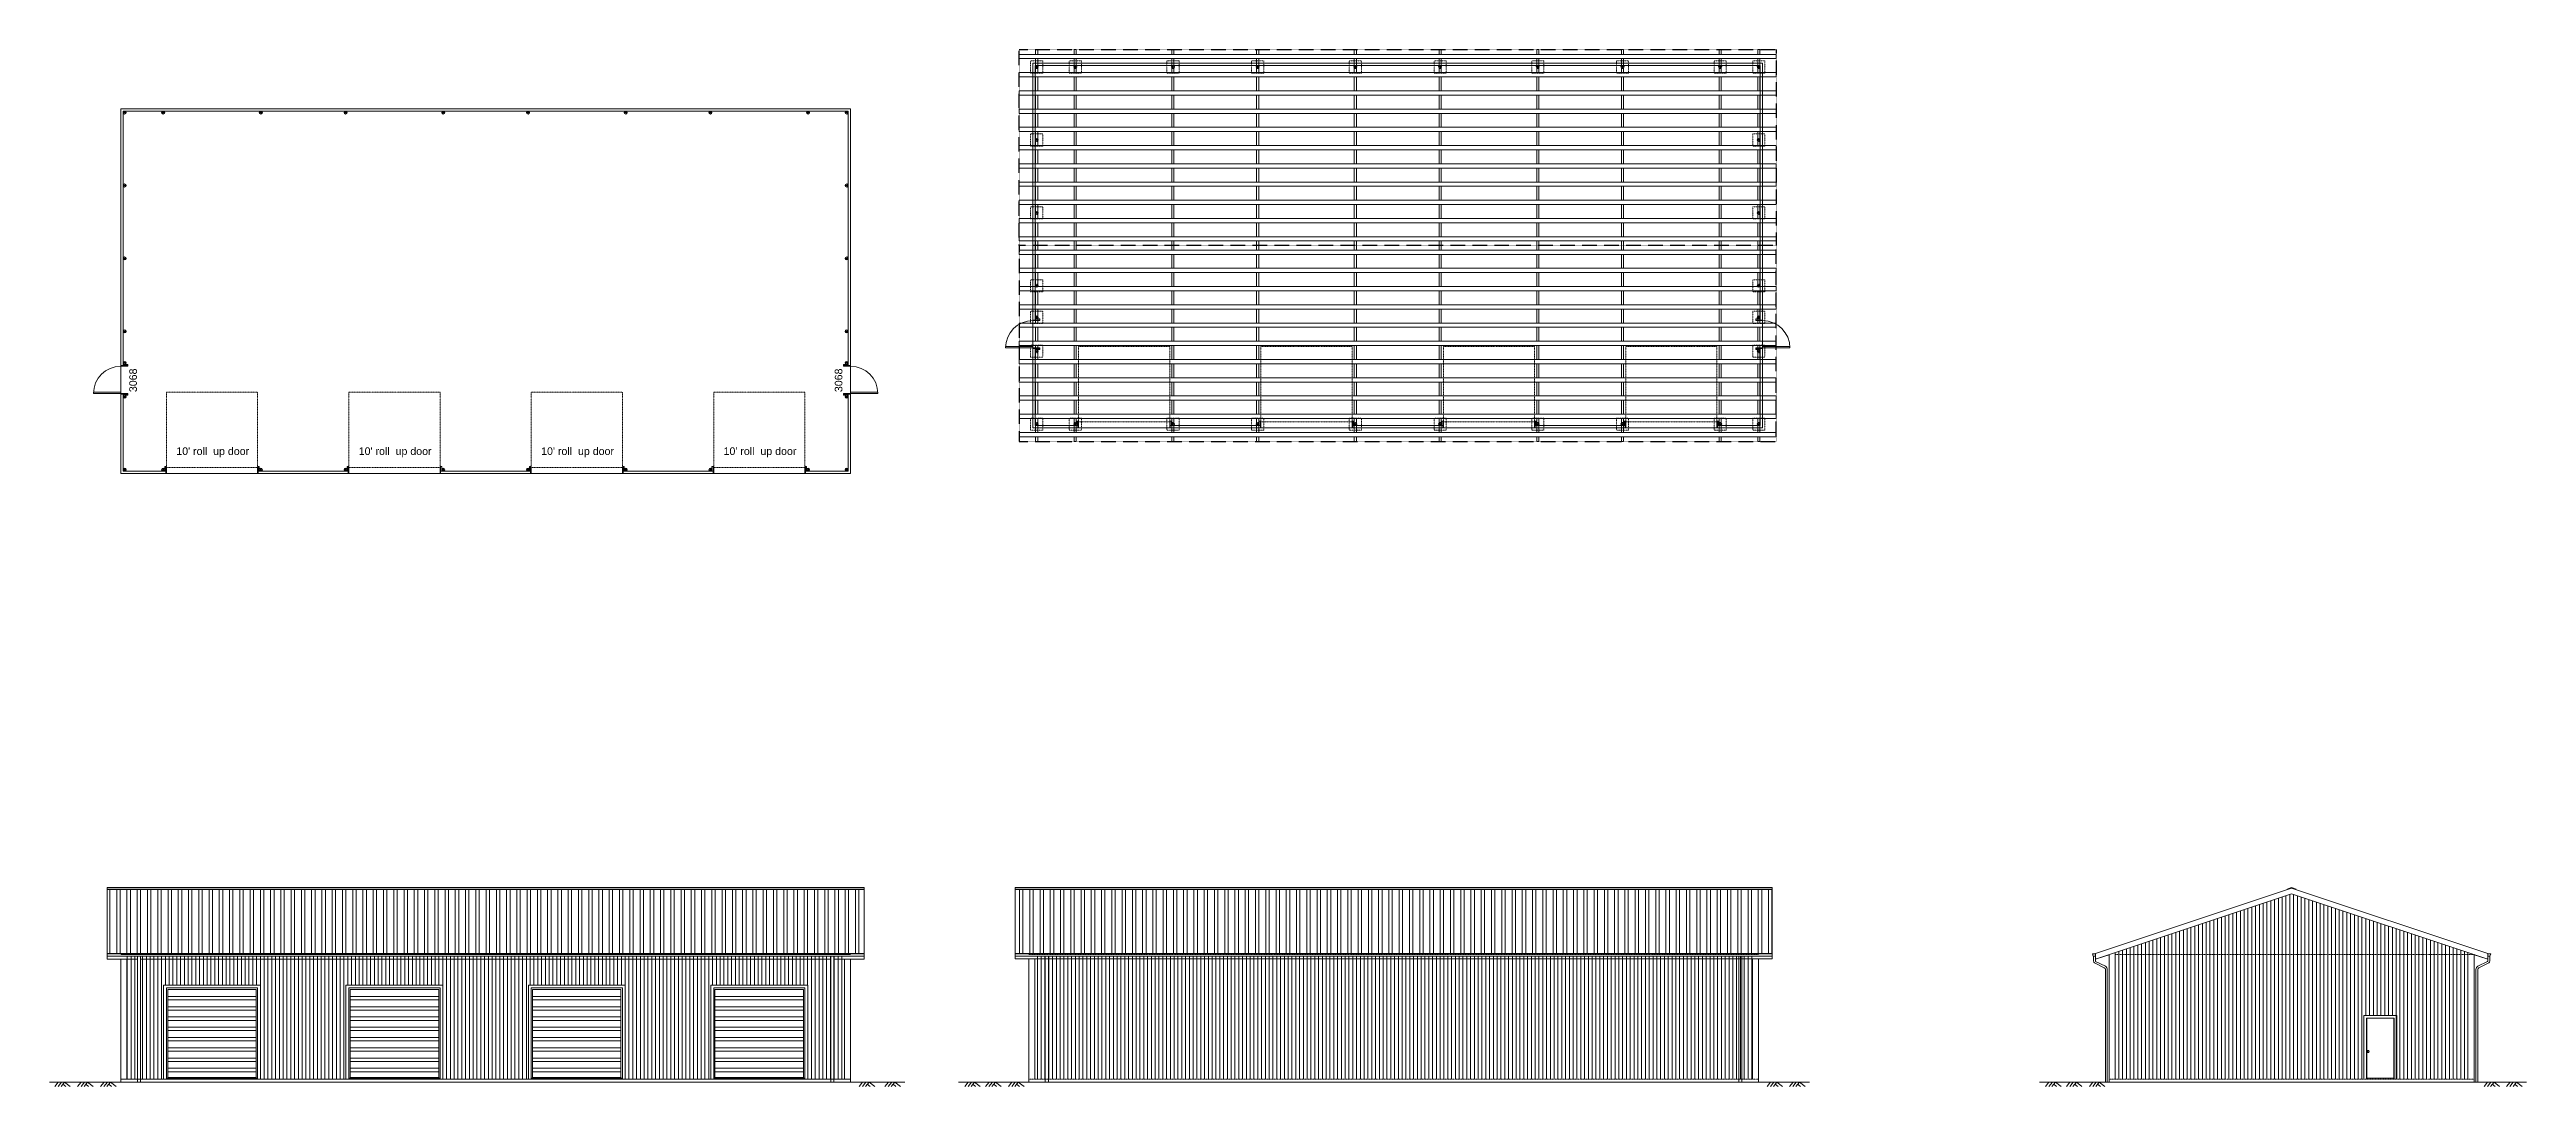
# Model space of a CAD drawing. Header units: inches. Extents: x -7700 to 6147, y -4891 to -2731.
# Drawn here: x 119 to 3378, y -4156 to -2791 of the extents above; entities that cross this region are included whole.
import ezdxf

# ---------------------------------------------------------------- set-up
doc = ezdxf.new("R2010")
doc.units = ezdxf.units.IN
doc.header["$LTSCALE"] = 96
doc.header["$MEASUREMENT"] = 0
doc.linetypes.add('Dash', pattern=[0.225, 0.15, -0.075])
for name, color, linetype, lineweight in [('Common', 4, 'Continuous', 5), ('Dimensions', 7, 'Continuous', 5), ('Doors', 5, 'Continuous', 9), ('Section', 6, 'Continuous', 18), ('Text', 7, 'Continuous', 9), ('Wall_line', 6, 'Continuous', 18)]:
    doc.layers.add(name, color=color, linetype=linetype, lineweight=lineweight)
doc.layers.add('Hatch', color=7, linetype='Continuous', lineweight=0, true_color=0x919191)
doc.layers.add('Roof Planes', color=7, linetype='Dash', lineweight=25, true_color=0x6fa455)
doc.styles.get("Standard").update_dxf_attribs({"font": 'arial.ttf'})
pattern_1 = [(0, (2695.951, 6856.82), (3e-15, 13.5), []), (0, (2700.451, 6852.32), (3e-15, 13.5), [])]
pattern_2 = [(0, (2947.951, 6856.82), (3e-15, 13.5), []), (0, (2952.451, 6852.32), (3e-15, 13.5), [])]

# ---------------------------------------------------------------- blocks, each defined once
blk = doc.blocks.new('*U107')
at = {"layer": 'Common'}
blk.add_lwpolyline([(-498, -2.8125), (498, -2.8125), (498, 2.8125), (-498, 2.8125)], close=True, dxfattribs=at)
blk = doc.blocks.new('*U108')
at = {"layer": 'Common', "color": 0, "linetype": 'ByBlock', "lineweight": -2, "transparency": 16777216}
for p in [(0, 240), (0, 216), (0, 192), (0, 168), (0, 144), (0, 120), (0, 96), (0, 72), (0, 48), (0, 24), (0, 0)]:
    blk.add_blockref('*U107', p, dxfattribs=at)
blk = doc.blocks.new('*U109')
at = {"layer": 'Common'}
blk.add_lwpolyline([(-498, -2.8125), (498, -2.8125), (498, 2.8125), (-498, 2.8125)], close=True, dxfattribs=at)
blk = doc.blocks.new('*U111')
at = {"layer": 'Common', "color": 0, "linetype": 'ByBlock', "lineweight": -2, "transparency": 16777216}
for p in [(0, 240), (0, 216), (0, 192), (0, 168), (0, 144), (0, 120), (0, 96), (0, 72), (0, 48), (0, 24), (0, 0)]:
    blk.add_blockref('*U109', p, dxfattribs=at)
blk = doc.blocks.new('truss_topview')
at = {"layer": 'Section'}
for points in [[(-1.4, 16.6), (-1.4, 23), (1.4, 23), (1.4, 16.6)], [(-1.4, -13), (-1.4, -31.4)], [(1.4, -31.4), (1.4, -13)], [(-1.4, -37), (-1.4, -55.4)], [(-1.4, -61), (-1.4, -79.4)], [(1.4, -55.4), (1.4, -37)], [(1.4, -79.4), (1.4, -61)], [(-1.4, -85), (-1.4, -103.4)], [(1.4, -103.4), (1.4, -85)], [(-1.4, -109), (-1.4, -127.4)], [(1.4, -127.4), (1.4, -109)], [(-1.4, -133), (-1.4, -151.4)], [(-1.4, -157), (-1.4, -175.4)], [(1.4, -151.4), (1.4, -133)], [(1.4, -175.4), (1.4, -157)], [(-1.4, -181), (-1.4, -199.4)], [(1.4, -199.4), (1.4, -181)], [(-1.4, -205), (-1.4, -223.4)], [(1.4, -223.4), (1.4, -205)], [(-1.4, -229), (-1.4, -241)], [(-1.4, -246.6), (-1.4, -265)], [(1.4, -241), (1.4, -229)], [(1.4, -265), (1.4, -246.6)], [(-1.4, -270.6), (-1.4, -289)], [(1.4, -289), (1.4, -270.6)], [(-1.4, -294.6), (-1.4, -313)], [(-1.4, -318.6), (-1.4, -337)], [(1.4, -313), (1.4, -294.6)], [(1.4, -337), (1.4, -318.6)], [(-1.4, -342.6), (-1.4, -361)], [(1.4, -361), (1.4, -342.6)], [(-1.4, -366.6), (-1.4, -385)], [(-1.4, -390.6), (-1.4, -409)], [(1.4, -385), (1.4, -366.6)], [(1.4, -409), (1.4, -390.6)], [(-1.4, -414.6), (-1.4, -433)], [(1.4, -433), (1.4, -414.6)], [(-1.4, -438.6), (-1.4, -457)], [(1.4, -457), (1.4, -438.6)], [(-1.4, -486.6), (-1.4, -493), (1.4, -493), (1.4, -486.6)]]:
    blk.add_lwpolyline(points, dxfattribs=at)
for points in [[(1.4, 11), (1.4, 1.4, 0.423974), (-1.4, 1.4), (-1.4, 11)], [(1.4, -7.4), (1.4, -1.4, -0.423974), (-1.4, -1.4), (-1.4, -7.4)], [(-1.4, -462.6), (-1.4, -468.6, -0.423974), (1.4, -468.6), (1.4, -462.6)], [(1.4, -481), (1.4, -471.4, -0.423974), (-1.4, -471.4), (-1.4, -481)]]:
    blk.add_lwpolyline(points, format="xyb", dxfattribs=at)

msp = doc.modelspace()

# ---------------------------------------------------------------- hatches: boundary and pattern name
at = {"layer": 'Hatch'}
h = msp.add_hatch(dxfattribs=at)
h.set_pattern_fill('ANSI32', color=256, scale=36, angle=45)
h.set_pattern_definition([(90, (2691.455, 6852.216), (-13.5, 0), []), (90, (2695.955, 6856.716), (-13.5, 0), [])])
h.paths.add_polyline_path([(194.9, -3896.9), (194.9, -3981), (1190.9, -3981), (1190.9, -3896.9)])
h = msp.add_hatch(dxfattribs=at)
h.set_pattern_fill('ANSI32', color=256, scale=36, angle=45)
h.set_pattern_definition([(90, (2758.713, 6800.263), (-13.5, 0), []), (90, (2763.213, 6804.763), (-13.5, 0), [])])
h.paths.add_polyline_path([(2385.4, -3896.8), (2385.4, -3981), (1389.4, -3981), (1389.4, -3896.8)])
h = msp.add_hatch(dxfattribs=at)
h.set_pattern_fill('ANSI31', color=256, scale=40, angle=45)
h.set_pattern_definition([(90, (2691.451, 6860.8195), (-5, 0), [])])
h.paths.add_polyline_path([(2836.9, -3980.1), (2836.9, -4146.3), (3161.9, -4146.3), (3161.9, -4062.6), (3205.4, -4062.6), (3205.4, -4146.3), (3300.9, -4146.3), (3300.9, -3980.1), (3068.9, -3902.7)])
h = msp.add_hatch(dxfattribs=at)
h.set_pattern_fill('ANSI31', color=256, scale=40, angle=45)
h.set_pattern_definition([(90, (2691.451, 6856.8195), (-5, 0), [])])
h.paths.add_polyline_path([(234.7, -4146.3), (234.7, -3984.4), (220.9, -3984.4), (220.9, -4146.3)])
h.paths.add_polyline_path([(717.9, -4146.3), (717.9, -3984.4), (238.7, -3984.4), (238.7, -4146.3), (269.1, -4146.3), (269.1, -4022.6), (396.6, -4022.6), (396.6, -4146.3), (509.1, -4146.3), (509.1, -4022.6), (636.6, -4022.6), (636.6, -4146.3)])
h.paths.add_polyline_path([(876.6, -4022.6), (876.6, -4146.3), (989.1, -4146.3), (989.1, -4022.6), (1116.6, -4022.6), (1116.6, -4146.3), (1164.9, -4146.3), (1164.9, -3984.4), (718.7, -3984.4), (718.7, -4146.3), (749.1, -4146.3), (749.1, -4022.6)])
h = msp.add_hatch(dxfattribs=at)
h.set_pattern_fill('ANSI31', color=256, scale=40, angle=45)
h.set_pattern_definition([(90, (2758.709, 6808.339), (-5, 0), [])])
h.paths.add_polyline_path([(2359.4, -4146.3), (2359.4, -3984.3), (1415.4, -3984.3), (1415.4, -4146.3)])
h = msp.add_hatch(dxfattribs=at)
h.set_pattern_fill('ANSI32', color=256, scale=36, angle=315)
h.set_pattern_definition(pattern_1)
h.paths.add_polyline_path([(274.8, -4028.3), (274.8, -4144.3), (391.1, -4144.3), (391.1, -4028.3)])
h = msp.add_hatch(dxfattribs=at)
h.set_pattern_fill('ANSI32', color=256, scale=36, angle=315)
h.set_pattern_definition(pattern_2)
h.paths.add_polyline_path([(514.8, -4028.3), (514.8, -4144.3), (631.1, -4144.3), (631.1, -4028.3)])
h = msp.add_hatch(dxfattribs=at)
h.set_pattern_fill('ANSI32', color=256, scale=36, angle=315)
h.set_pattern_definition(pattern_2)
h.paths.add_polyline_path([(754.6, -4028.3), (754.6, -4144.3), (870.9, -4144.3), (870.9, -4028.3)])
h = msp.add_hatch(dxfattribs=at)
h.set_pattern_fill('ANSI32', color=256, scale=36, angle=315)
h.set_pattern_definition(pattern_1)
h.paths.add_polyline_path([(994.6, -4028.3), (994.6, -4144.3), (1110.9, -4144.3), (1110.9, -4028.3)])

# ---------------------------------------------------------------- linework, layer by layer
at = {"layer": 'Common'}
for p, q in [((1419.3, -2813), (1416.4, -2815.8)), ((1416.4, -2813), (1419.3, -2815.8)), ((1470, -2813), (1467.2, -2815.8)), ((1467.2, -2813), (1470, -2815.8)), ((1598.5, -2813), (1595.7, -2815.8)), ((1595.7, -2813), (1598.5, -2815.8)), ((1710, -2813), (1707.2, -2815.8)), ((1707.2, -2813), (1710, -2815.8)), ((1838.5, -2813), (1835.7, -2815.8)), ((1835.7, -2813), (1838.5, -2815.8)), ((1950, -2813), (1947.2, -2815.8)), ((1947.2, -2813), (1950, -2815.8)), ((2078.5, -2813), (2075.7, -2815.8)), ((2075.7, -2813), (2078.5, -2815.8)), ((2190, -2813), (2187.2, -2815.8)), ((2187.2, -2813), (2190, -2815.8)), ((2318.5, -2813), (2315.7, -2815.8)), ((2315.7, -2813), (2318.5, -2815.8)), ((2366.4, -2813), (2369.3, -2815.8)), ((2369.3, -2813), (2366.4, -2815.8)), ((219.3, -2873), (216.4, -2875.8)), ((216.4, -2873), (219.3, -2875.8)), ((270, -2873), (267.2, -2875.8)), ((267.2, -2873), (270, -2875.8)), ((398.5, -2873), (395.7, -2875.8)), ((395.7, -2873), (398.5, -2875.8)), ((510, -2873), (507.2, -2875.8)), ((507.2, -2873), (510, -2875.8)), ((638.5, -2873), (635.7, -2875.8)), ((635.7, -2873), (638.5, -2875.8)), ((750, -2873), (747.2, -2875.8)), ((747.2, -2873), (750, -2875.8)), ((878.5, -2873), (875.7, -2875.8)), ((875.7, -2873), (878.5, -2875.8)), ((990, -2873), (987.2, -2875.8)), ((987.2, -2873), (990, -2875.8)), ((1118.5, -2873), (1115.7, -2875.8)), ((1115.7, -2873), (1118.5, -2875.8)), ((1166.4, -2873), (1169.3, -2875.8)), ((1169.3, -2873), (1166.4, -2875.8)), ((1419.3, -2909), (1416.4, -2911.8)), ((1416.4, -2909), (1419.3, -2911.8)), ((2366.4, -2909), (2369.3, -2911.8)), ((2369.3, -2909), (2366.4, -2911.8)), ((219.3, -2969), (216.4, -2971.8)), ((216.4, -2969), (219.3, -2971.8)), ((1166.4, -2969), (1169.3, -2971.8)), ((1169.3, -2969), (1166.4, -2971.8)), ((1419.3, -3005), (1416.4, -3007.8)), ((1416.4, -3005), (1419.3, -3007.8)), ((2366.4, -3005), (2369.3, -3007.8)), ((2369.3, -3005), (2366.4, -3007.8)), ((219.3, -3065), (216.4, -3067.8)), ((216.4, -3065), (219.3, -3067.8)), ((1166.4, -3065), (1169.3, -3067.8)), ((1169.3, -3065), (1166.4, -3067.8)), ((1419.3, -3101), (1416.4, -3103.8)), ((1416.4, -3101), (1419.3, -3103.8)), ((2366.4, -3101), (2369.3, -3103.8)), ((2369.3, -3101), (2366.4, -3103.8)), ((219.3, -3161), (216.4, -3163.8)), ((216.4, -3161), (219.3, -3163.8)), ((1166.4, -3161), (1169.3, -3163.8)), ((1169.3, -3161), (1166.4, -3163.8)), ((1419.3, -3142.5), (1416.4, -3145.3)), ((1416.4, -3142.5), (1419.3, -3145.3)), ((2366.4, -3142.5), (2369.3, -3145.3)), ((2369.3, -3142.5), (2366.4, -3145.3)), ((1419.3, -3187), (1416.4, -3189.8)), ((1416.4, -3187), (1419.3, -3189.8)), ((2366.4, -3187), (2369.3, -3189.8)), ((2369.3, -3187), (2366.4, -3189.8)), ((219.3, -3202.5), (216.4, -3205.3)), ((216.4, -3202.5), (219.3, -3205.3)), ((1166.4, -3202.5), (1169.3, -3205.3)), ((1169.3, -3202.5), (1166.4, -3205.3)), ((219.3, -3247), (216.4, -3249.8)), ((216.4, -3247), (219.3, -3249.8)), ((1166.4, -3247), (1169.3, -3249.8)), ((1169.3, -3247), (1166.4, -3249.8)), ((1419.3, -3283), (1416.4, -3285.9)), ((1416.4, -3283), (1419.3, -3285.9)), ((1470, -3283), (1467.2, -3285.9)), ((1467.2, -3283), (1470, -3285.9)), ((1598.5, -3283), (1595.7, -3285.9)), ((1595.7, -3283), (1598.5, -3285.9)), ((1710, -3283), (1707.2, -3285.9)), ((1707.2, -3283), (1710, -3285.9)), ((1838.5, -3283), (1835.7, -3285.9)), ((1835.7, -3283), (1838.5, -3285.9)), ((1950, -3283), (1947.2, -3285.9)), ((1947.2, -3283), (1950, -3285.9)), ((2078.5, -3283), (2075.7, -3285.9)), ((2075.7, -3283), (2078.5, -3285.9)), ((2190, -3283), (2187.2, -3285.9)), ((2187.2, -3283), (2190, -3285.9)), ((2318.5, -3283), (2315.7, -3285.9)), ((2315.7, -3283), (2318.5, -3285.9)), ((2366.4, -3283), (2369.3, -3285.9)), ((2369.3, -3283), (2366.4, -3285.9)), ((219.3, -3343), (216.4, -3345.9)), ((216.4, -3343), (219.3, -3345.9)), ((270, -3343), (267.2, -3345.9)), ((267.2, -3343), (270, -3345.9)), ((398.5, -3343), (395.7, -3345.9)), ((395.7, -3343), (398.5, -3345.9)), ((510, -3343), (507.2, -3345.9)), ((507.2, -3343), (510, -3345.9)), ((638.5, -3343), (635.7, -3345.9)), ((635.7, -3343), (638.5, -3345.9)), ((750, -3343), (747.2, -3345.9)), ((747.2, -3343), (750, -3345.9)), ((878.5, -3343), (875.7, -3345.9)), ((875.7, -3343), (878.5, -3345.9)), ((990, -3343), (987.2, -3345.9)), ((987.2, -3343), (990, -3345.9)), ((1118.5, -3343), (1115.7, -3345.9)), ((1115.7, -3343), (1118.5, -3345.9)), ((1166.4, -3343), (1169.3, -3345.9)), ((1169.3, -3343), (1166.4, -3345.9)), ((194.9, -3896.4), (1190.9, -3896.4)), ((1190.9, -3896.9), (194.9, -3896.9)), ((1389.4, -3896.4), (2385.4, -3896.4)), ((2385.3, -3896.8), (1389.4, -3896.8)), ((3068.9, -3895.1), (2810.9, -3981.1)), ((2812.1, -3988.3), (3068.9, -3902.7)), ((3068.9, -3894.4), (3063.1, -3896.4)), ((3063.1, -3896.4), (3063.2, -3896.9)), ((3074.8, -3896.4), (3068.9, -3894.4)), ((3068.9, -3895.1), (3326.9, -3981.1)), ((3068.9, -3902.7), (3325.7, -3988.3)), ((3074.6, -3896.9), (3074.8, -3896.4)), ((194.9, -3981), (1190.9, -3981)), ((1190.9, -3981.1), (194.9, -3981.1)), ((1190.9, -3981.7), (194.9, -3981.7)), ((194.9, -3984.7), (1190.9, -3984.7)), ((234.7, -3988.4), (212.9, -3988.4)), ((220.9, -4146.3), (220.9, -3988.4)), ((1147, -3988.4), (238.7, -3988.4)), ((1172.9, -3988.4), (1151, -3988.4)), ((1164.9, -3988.4), (1164.9, -4146.3)), ((2385.4, -3981), (1389.4, -3981)), ((2385.4, -3981.1), (1389.4, -3981.1)), ((2385.4, -3981.6), (1389.4, -3981.6)), ((2385.4, -3984.6), (1389.4, -3984.6)), ((2367.4, -3988.3), (1407.4, -3988.3)), ((1415.4, -4146.3), (1415.4, -3988.3)), ((2359.4, -3988.3), (2359.4, -4146.3)), ((2806.9, -3981.6), (2807.9, -3984.6)), ((2810.9, -3981.6), (2806.9, -3981.6)), ((2807.9, -3984.6), (2810.9, -3984.6)), ((2810.9, -3981.6), (2810.9, -3984.6)), ((2836.9, -3980.1), (2836.9, -4146.3)), ((3300.9, -4146.3), (3300.9, -3980.1)), ((3330.9, -3981.6), (3326.9, -3981.6)), ((3326.9, -3984.6), (3326.9, -3981.6)), ((3326.9, -3984.6), (3329.9, -3984.6)), ((3329.9, -3984.6), (3330.9, -3981.6)), ((396.6, -4022.6), (269.1, -4022.6)), ((269.1, -4022.6), (269.1, -4146.3)), ((272.9, -4146.3), (272.9, -4026.3)), ((392.9, -4026.3), (272.9, -4026.3)), ((274.8, -4028.3), (274.8, -4145.3)), ((274.8, -4028.3), (391.1, -4028.3)), ((391.1, -4028.3), (391.1, -4145.3)), ((392.9, -4146.3), (392.9, -4026.3)), ((396.6, -4146.3), (396.6, -4022.6)), ((509.1, -4022.6), (509.1, -4146.3)), ((636.6, -4022.6), (509.1, -4022.6)), ((512.9, -4146.3), (512.9, -4026.3)), ((632.9, -4026.3), (512.9, -4026.3)), ((514.8, -4028.3), (514.8, -4145.3)), ((514.8, -4028.3), (631.1, -4028.3)), ((631.1, -4028.3), (631.1, -4145.3)), ((632.9, -4146.3), (632.9, -4026.3)), ((636.6, -4022.6), (636.6, -4146.3)), ((749.1, -4022.6), (876.6, -4022.6)), ((749.1, -4022.6), (749.1, -4146.3)), ((752.9, -4146.3), (752.9, -4026.3)), ((752.9, -4026.3), (872.9, -4026.3)), ((870.9, -4028.3), (754.6, -4028.3)), ((754.6, -4028.3), (754.6, -4145.3)), ((870.9, -4028.3), (870.9, -4145.3)), ((872.9, -4146.3), (872.9, -4026.3)), ((876.6, -4022.6), (876.6, -4146.3)), ((989.1, -4146.3), (989.1, -4022.6)), ((989.1, -4022.6), (1116.6, -4022.6)), ((992.9, -4146.3), (992.9, -4026.3)), ((992.9, -4026.3), (1112.9, -4026.3)), ((1110.9, -4028.3), (994.6, -4028.3)), ((994.6, -4028.3), (994.6, -4145.3)), ((1110.9, -4028.3), (1110.9, -4145.3)), ((1112.9, -4146.3), (1112.9, -4026.3)), ((1116.6, -4022.6), (1116.6, -4146.3)), ((3163.9, -4062.6), (3163.9, -4146.3)), ((3207.4, -4062.6), (3163.9, -4062.6)), ((3167.4, -4146.3), (3167.4, -4066.1)), ((3167.4, -4066.1), (3203.9, -4066.1)), ((3203.7, -4066.3), (3167.7, -4066.3)), ((3167.7, -4146.3), (3167.7, -4066.3)), ((3167.7, -4066.4), (3203.6, -4066.4)), ((3167.7, -4145.2), (3167.7, -4066.4)), ((3203.4, -4075.3), (3203.4, -4071.3)), ((3203.9, -4071.3), (3203.4, -4071.3)), ((3203.6, -4066.4), (3203.6, -4071.3)), ((3203.7, -4066.3), (3203.7, -4071.3)), ((3203.9, -4146.3), (3203.9, -4066.1)), ((3207.4, -4062.6), (3207.4, -4146.3)), ((3203.4, -4075.3), (3203.9, -4075.3)), ((3203.4, -4104.3), (3203.9, -4104.3)), ((3203.4, -4108.3), (3203.4, -4104.3)), ((3203.6, -4104.3), (3203.6, -4075.3)), ((3203.7, -4104.3), (3203.7, -4075.3)), ((3168.7, -4109.3), (3168.3, -4109.9)), ((3168.3, -4109.9), (3168.3, -4110.7)), ((3168.7, -4111.3), (3168.3, -4110.7)), ((3168.9, -4109.5), (3168.6, -4110)), ((3168.6, -4110), (3168.6, -4110.6)), ((3168.9, -4111.1), (3168.6, -4110.6)), ((3169.3, -4109), (3168.7, -4109.3)), ((3169.3, -4111.6), (3168.7, -4111.3)), ((3168.9, -4109.5), (3169.4, -4109.3)), ((3169.4, -4111.3), (3168.9, -4111.1)), ((3170, -4109), (3169.3, -4109)), ((3170, -4111.6), (3169.3, -4111.6)), ((3169.4, -4109.3), (3169.9, -4109.3)), ((3169.4, -4111.3), (3169.9, -4111.3)), ((3170.4, -4109.5), (3169.9, -4109.3)), ((3169.9, -4111.3), (3170.4, -4111.1)), ((3170, -4109), (3170.6, -4109.3)), ((3170, -4111.6), (3170.6, -4111.3)), ((3170.4, -4109.5), (3170.7, -4110)), ((3170.7, -4110.6), (3170.4, -4111.1)), ((3171, -4109.9), (3170.6, -4109.3)), ((3170.6, -4111.3), (3171, -4110.7)), ((3170.7, -4110.6), (3170.7, -4110)), ((3171, -4109.9), (3171, -4110.7)), ((3203.4, -4108.3), (3203.9, -4108.3)), ((3203.9, -4137.3), (3203.4, -4137.3)), ((3203.4, -4137.3), (3203.4, -4141.3)), ((3203.6, -4137.3), (3203.6, -4108.3)), ((3203.7, -4108.3), (3203.7, -4137.3)), ((272.9, -4145.3), (392.9, -4145.3)), ((274.8, -4144.3), (391.1, -4144.3)), ((512.9, -4145.3), (632.9, -4145.3)), ((514.8, -4144.3), (631.1, -4144.3)), ((872.9, -4145.3), (752.9, -4145.3)), ((870.9, -4144.3), (754.6, -4144.3)), ((1112.9, -4145.3), (992.9, -4145.3)), ((1110.9, -4144.3), (994.6, -4144.3)), ((1172.9, -4147.1), (1172.9, -4146.3)), ((3203.6, -4145.2), (3167.7, -4145.2)), ((3167.7, -4145.3), (3203.7, -4145.3)), ((3203.4, -4141.3), (3203.9, -4141.3)), ((3203.6, -4141.3), (3203.6, -4145.2)), ((3203.7, -4141.3), (3203.7, -4146.3))]:
    msp.add_line(p, q, dxfattribs=at)
at = {"layer": 'Common', "linetype": 'Dash', "ltscale": 0.004}
for points in [[(1425.9, -2806.4), (1409.9, -2806.4), (1409.9, -2822.4), (1425.9, -2822.4)], [(1476.6, -2806.4), (1460.6, -2806.4), (1460.6, -2822.4), (1476.6, -2822.4)], [(1605.1, -2806.4), (1589.1, -2806.4), (1589.1, -2822.4), (1605.1, -2822.4)], [(1716.6, -2806.4), (1700.6, -2806.4), (1700.6, -2822.4), (1716.6, -2822.4)], [(1845.1, -2806.4), (1829.1, -2806.4), (1829.1, -2822.4), (1845.1, -2822.4)], [(1956.6, -2806.4), (1940.6, -2806.4), (1940.6, -2822.4), (1956.6, -2822.4)], [(2085.1, -2806.4), (2069.1, -2806.4), (2069.1, -2822.4), (2085.1, -2822.4)], [(2196.6, -2806.4), (2180.6, -2806.4), (2180.6, -2822.4), (2196.6, -2822.4)], [(2325.1, -2806.4), (2309.1, -2806.4), (2309.1, -2822.4), (2325.1, -2822.4)], [(2375.9, -2806.4), (2359.9, -2806.4), (2359.9, -2822.4), (2375.9, -2822.4)], [(1425.9, -2902.4), (1409.9, -2902.4), (1409.9, -2918.4), (1425.9, -2918.4)], [(2375.9, -2902.4), (2359.9, -2902.4), (2359.9, -2918.4), (2375.9, -2918.4)], [(1425.9, -2998.4), (1409.9, -2998.4), (1409.9, -3014.4), (1425.9, -3014.4)], [(2375.9, -2998.4), (2359.9, -2998.4), (2359.9, -3014.4), (2375.9, -3014.4)], [(1425.9, -3094.4), (1409.9, -3094.4), (1409.9, -3110.4), (1425.9, -3110.4)], [(2375.9, -3094.4), (2359.9, -3094.4), (2359.9, -3110.4), (2375.9, -3110.4)], [(1425.9, -3135.9), (1409.9, -3135.9), (1409.9, -3151.9), (1425.9, -3151.9)], [(2375.9, -3135.9), (2359.9, -3135.9), (2359.9, -3151.9), (2375.9, -3151.9)], [(1425.9, -3180.4), (1409.9, -3180.4), (1409.9, -3196.4), (1425.9, -3196.4)], [(2375.9, -3180.4), (2359.9, -3180.4), (2359.9, -3196.4), (2375.9, -3196.4)], [(1425.9, -3276.4), (1409.9, -3276.4), (1409.9, -3292.4), (1425.9, -3292.4)], [(1476.6, -3276.4), (1460.6, -3276.4), (1460.6, -3292.4), (1476.6, -3292.4)], [(1605.1, -3276.4), (1589.1, -3276.4), (1589.1, -3292.4), (1605.1, -3292.4)], [(1716.6, -3276.4), (1700.6, -3276.4), (1700.6, -3292.4), (1716.6, -3292.4)], [(1845.1, -3276.4), (1829.1, -3276.4), (1829.1, -3292.4), (1845.1, -3292.4)], [(1956.6, -3276.4), (1940.6, -3276.4), (1940.6, -3292.4), (1956.6, -3292.4)], [(2085.1, -3276.4), (2069.1, -3276.4), (2069.1, -3292.4), (2085.1, -3292.4)], [(2196.6, -3276.4), (2180.6, -3276.4), (2180.6, -3292.4), (2196.6, -3292.4)], [(2325.1, -3276.4), (2309.1, -3276.4), (2309.1, -3292.4), (2325.1, -3292.4)], [(2375.9, -3276.4), (2359.9, -3276.4), (2359.9, -3292.4), (2375.9, -3292.4)]]:
    msp.add_lwpolyline(points, close=True, dxfattribs=at)
at = {"layer": 'Common'}
for points in [[(234.7, -3984.7), (234.7, -4150.3), (238.7, -4150.3), (238.7, -3984.7), (234.7, -3984.7)], [(1151, -3984.7), (1151, -4150.3), (1147, -4150.3), (1147, -3984.7), (1151, -3984.7)], [(1429.2, -3984.6), (1429.2, -4150.3), (1433.2, -4150.3), (1433.2, -3984.6), (1429.2, -3984.6)], [(2345.5, -3984.6), (2345.5, -4150.3), (2341.5, -4150.3), (2341.5, -3984.6), (2345.5, -3984.6)]]:
    msp.add_lwpolyline(points, dxfattribs=at)
for points in [[(2808.2, -3984.6), (2808.2, -3991, 0.258197), (2809.6, -3993.5), (2822.5, -3999.9, -0.258197), (2823.9, -4002.4), (2823.9, -4150.3)], [(2810.7, -3984.6), (2810.7, -3990.7, 0.258197), (2811.1, -3991.5), (2823.9, -3997.8, -0.258197), (2826.4, -4002.4), (2826.4, -4150.3)], [(3327.2, -3984.6), (3327.2, -3990.7, -0.258197), (3326.7, -3991.5), (3314, -3997.8, 0.258197), (3311.4, -4002.4), (3311.4, -4150.3)], [(3329.7, -3984.6), (3329.7, -3991, -0.258197), (3328.3, -3993.5), (3315.3, -3999.9, 0.258197), (3313.9, -4002.4), (3313.9, -4150.3)]]:
    msp.add_lwpolyline(points, format="xyb", dxfattribs=at)
for centre in [(1417.9, -2814.4), (1468.6, -2814.4), (1597.1, -2814.4), (1708.6, -2814.4), (1837.1, -2814.4), (1948.6, -2814.4), (2077.1, -2814.4), (2188.6, -2814.4), (2317.1, -2814.4), (2367.9, -2814.4), (1417.9, -2910.4), (2367.9, -2910.4), (1417.9, -3006.4), (2367.9, -3006.4), (1417.9, -3102.4), (2367.9, -3102.4), (1417.9, -3143.9), (2367.9, -3143.9), (1417.9, -3188.4), (2367.9, -3188.4), (1417.9, -3284.4), (1468.6, -3284.4), (1597.1, -3284.4), (1708.6, -3284.4), (1837.1, -3284.4), (1948.6, -3284.4), (2077.1, -3284.4), (2188.6, -3284.4), (2317.1, -3284.4), (2367.9, -3284.4)]:
    msp.add_circle(centre, 2, dxfattribs=at)
at = {"layer": 'Dimensions'}
for p, q in [((130.6, -4150.3), (126, -4156.1)), ((134.9, -4150.3), (130.4, -4156.1)), ((139, -4150.3), (134.5, -4156.1)), ((136.7, -4153.2), (140.4, -4156.1)), ((139, -4150.3), (146.4, -4156.1)), ((160.7, -4150.3), (156.1, -4156.1)), ((165, -4150.3), (160.5, -4156.1)), ((169.1, -4150.3), (164.5, -4156.1)), ((166.8, -4153.2), (170.5, -4156.1)), ((169.1, -4150.3), (176.5, -4156.1)), ((190.8, -4150.3), (186.3, -4156.1)), ((195.2, -4150.3), (190.6, -4156.1)), ((199.3, -4150.3), (194.7, -4156.1)), ((197, -4153.2), (200.7, -4156.1)), ((199.3, -4150.3), (206.7, -4156.1)), ((1188.9, -4150.3), (1184.3, -4156.1)), ((1193.2, -4150.3), (1188.7, -4156.1)), ((1197.3, -4150.3), (1192.8, -4156.1)), ((1195, -4153.2), (1198.8, -4156.1)), ((1197.3, -4150.3), (1204.7, -4156.1)), ((1222.8, -4150.3), (1218.2, -4156.1)), ((1227.1, -4150.3), (1222.6, -4156.1)), ((1231.2, -4150.3), (1226.6, -4156.1)), ((1228.9, -4153.2), (1232.6, -4156.1)), ((1231.2, -4150.3), (1238.6, -4156.1)), ((1327.7, -4150.3), (1323.1, -4156.1)), ((1332, -4150.3), (1327.5, -4156.1)), ((1336.1, -4150.3), (1331.6, -4156.1)), ((1333.8, -4153.2), (1337.5, -4156.1)), ((1336.1, -4150.3), (1343.5, -4156.1)), ((1355.2, -4150.3), (1350.6, -4156.1)), ((1359.5, -4150.3), (1355, -4156.1)), ((1363.6, -4150.3), (1359, -4156.1)), ((1361.3, -4153.2), (1365, -4156.1)), ((1363.6, -4150.3), (1371, -4156.1)), ((1385.3, -4150.3), (1380.8, -4156.1)), ((1389.7, -4150.3), (1385.1, -4156.1)), ((1393.7, -4150.3), (1389.2, -4156.1)), ((1391.5, -4153.2), (1395.2, -4156.1)), ((1393.7, -4150.3), (1401.2, -4156.1)), ((2383.4, -4150.3), (2378.8, -4156.1)), ((2387.7, -4150.3), (2383.2, -4156.1)), ((2391.8, -4150.3), (2387.3, -4156.1)), ((2389.5, -4153.2), (2393.3, -4156.1)), ((2391.8, -4150.3), (2399.2, -4156.1)), ((2412.9, -4150.3), (2408.3, -4156.1)), ((2417.2, -4150.3), (2412.7, -4156.1)), ((2421.3, -4150.3), (2416.8, -4156.1)), ((2419, -4153.2), (2422.8, -4156.1)), ((2421.3, -4150.3), (2428.7, -4156.1)), ((2749.7, -4150.3), (2745.2, -4156.1)), ((2754.1, -4150.3), (2749.6, -4156.1)), ((2758.2, -4150.3), (2753.6, -4156.1)), ((2755.9, -4153.2), (2759.6, -4156.1)), ((2758.2, -4150.3), (2765.6, -4156.1)), ((2777.2, -4150.3), (2772.7, -4156.1)), ((2781.6, -4150.3), (2777, -4156.1)), ((2785.7, -4150.3), (2781.1, -4156.1)), ((2783.4, -4153.2), (2787.1, -4156.1)), ((2785.7, -4150.3), (2793.1, -4156.1)), ((2807.4, -4150.3), (2802.8, -4156.1)), ((2811.7, -4150.3), (2807.2, -4156.1)), ((2815.8, -4150.3), (2811.3, -4156.1)), ((2813.5, -4153.2), (2817.3, -4156.1)), ((2815.8, -4150.3), (2823.3, -4156.1)), ((3326.8, -4150.3), (3322.2, -4156.1)), ((3331.1, -4150.3), (3326.6, -4156.1)), ((3335.2, -4150.3), (3330.7, -4156.1)), ((3332.9, -4153.2), (3336.7, -4156.1)), ((3335.2, -4150.3), (3342.6, -4156.1)), ((3356.3, -4150.3), (3351.7, -4156.1)), ((3360.6, -4150.3), (3356.1, -4156.1)), ((3364.7, -4150.3), (3360.2, -4156.1)), ((3362.4, -4153.2), (3366.2, -4156.1)), ((3364.7, -4150.3), (3372.2, -4156.1))]:
    msp.add_line(p, q, dxfattribs=at)
at = {"layer": 'Doors', "transparency": 33554687}
for p, q in [((212.9, -3207.4), (212.9, -3208.2)), ((212.9, -3207.4), (221.9, -3207.4)), ((212.9, -3208.2), (221.9, -3208.2)), ((212.9, -3244.2), (212.9, -3208.2)), ((221.9, -3207.4), (221.9, -3208.2)), ((1163.9, -3207.4), (1163.9, -3208.2)), ((1172.9, -3207.4), (1163.9, -3207.4)), ((1172.9, -3208.2), (1163.9, -3208.2)), ((1172.9, -3207.4), (1172.9, -3208.2)), ((1172.9, -3244.2), (1172.9, -3208.2)), ((212.9, -3242.4), (176.9, -3242.4)), ((176.9, -3244.2), (176.9, -3242.4)), ((212.9, -3244.2), (176.9, -3244.2)), ((212.9, -3242.4), (212.9, -3244.2)), ((212.9, -3244.2), (212.9, -3244.9)), ((212.9, -3244.2), (221.9, -3244.2)), ((212.9, -3244.9), (221.9, -3244.9)), ((221.9, -3244.2), (221.9, -3244.9)), ((1163.9, -3244.2), (1163.9, -3244.9)), ((1172.9, -3244.2), (1163.9, -3244.2)), ((1172.9, -3244.9), (1163.9, -3244.9)), ((1172.9, -3242.4), (1208.9, -3242.4)), ((1172.9, -3242.4), (1172.9, -3244.2)), ((1172.9, -3244.2), (1172.9, -3244.9)), ((1172.9, -3244.2), (1208.9, -3244.2)), ((1208.9, -3244.2), (1208.9, -3242.4)), ((272.1, -3340.4), (272.9, -3340.4)), ((272.1, -3349.4), (272.1, -3340.4)), ((272.1, -3349.4), (272.9, -3349.4)), ((272.9, -3349.4), (272.9, -3340.4)), ((392.9, -3349.4), (392.9, -3340.4)), ((393.6, -3340.4), (392.9, -3340.4)), ((393.6, -3349.4), (392.9, -3349.4)), ((393.6, -3349.4), (393.6, -3340.4)), ((512.1, -3340.4), (512.9, -3340.4)), ((512.1, -3349.4), (512.1, -3340.4)), ((512.1, -3349.4), (512.9, -3349.4)), ((512.9, -3349.4), (512.9, -3340.4)), ((632.9, -3349.4), (632.9, -3340.4)), ((633.6, -3340.4), (632.9, -3340.4)), ((633.6, -3349.4), (632.9, -3349.4)), ((633.6, -3349.4), (633.6, -3340.4)), ((752.1, -3340.4), (752.9, -3340.4)), ((752.1, -3349.4), (752.1, -3340.4)), ((752.1, -3349.4), (752.9, -3349.4)), ((752.9, -3349.4), (752.9, -3340.4)), ((872.9, -3349.4), (872.9, -3340.4)), ((873.6, -3340.4), (872.9, -3340.4)), ((873.6, -3349.4), (872.9, -3349.4)), ((873.6, -3349.4), (873.6, -3340.4)), ((992.1, -3340.4), (992.9, -3340.4)), ((992.1, -3349.4), (992.1, -3340.4)), ((992.1, -3349.4), (992.9, -3349.4)), ((992.9, -3349.4), (992.9, -3340.4)), ((1112.9, -3349.4), (1112.9, -3340.4)), ((1113.6, -3340.4), (1112.9, -3340.4)), ((1113.6, -3349.4), (1112.9, -3349.4)), ((1113.6, -3349.4), (1113.6, -3340.4))]:
    msp.add_line(p, q, dxfattribs=at)
at = {"layer": 'Doors', "linetype": 'Dash', "ltscale": 0.01, "transparency": 33554687}
for p, q in [((392.9, -3242.4), (272.9, -3242.4)), ((272.9, -3341.4), (272.9, -3242.4)), ((392.9, -3341.4), (392.9, -3242.4)), ((632.9, -3242.4), (512.9, -3242.4)), ((512.9, -3341.4), (512.9, -3242.4)), ((632.9, -3341.4), (632.9, -3242.4)), ((872.9, -3242.4), (752.9, -3242.4)), ((752.9, -3341.4), (752.9, -3242.4)), ((872.9, -3341.4), (872.9, -3242.4)), ((1112.9, -3242.4), (992.9, -3242.4)), ((992.9, -3341.4), (992.9, -3242.4)), ((1112.9, -3341.4), (1112.9, -3242.4)), ((392.9, -3341.4), (272.9, -3341.4)), ((632.9, -3341.4), (512.9, -3341.4)), ((872.9, -3341.4), (752.9, -3341.4)), ((1112.9, -3341.4), (992.9, -3341.4))]:
    msp.add_line(p, q, dxfattribs=at)
at = {"layer": 'Doors', "color": 251, "linetype": 'Continuous', "lineweight": 18, "true_color": 0x4b4b4b, "transparency": 33554687}
for p, q in [((392.9, -3349.4), (272.9, -3349.4)), ((632.9, -3349.4), (512.9, -3349.4)), ((872.9, -3349.4), (752.9, -3349.4)), ((1112.9, -3349.4), (992.9, -3349.4))]:
    msp.add_line(p, q, dxfattribs=at)
at = {"layer": 'Doors', "transparency": 33554687}
for centre, start, end in [((212.9, -3244.2), 90, 180), ((1172.9, -3244.2), 0, 90)]:
    msp.add_arc(centre, 36, start, end, dxfattribs=at)
at = {"layer": 'Hatch'}
for p, q in [((1412.9, -3147.4), (1412.9, -2809.4)), ((1412.9, -2809.4), (2372.9, -2809.4)), ((1415.9, -3147.4), (1415.9, -2812.4)), ((1415.9, -2812.4), (2369.9, -2812.4)), ((2369.9, -3147.4), (2369.9, -2812.4)), ((2372.9, -3147.4), (2372.9, -2809.4)), ((1412.9, -3147.4), (1412.9, -3148.2)), ((1412.9, -3147.4), (1421.9, -3147.4)), ((1412.9, -3184.2), (1412.9, -3148.2)), ((1412.9, -3148.2), (1421.9, -3148.2)), ((1421.9, -3145.9), (1415.9, -3145.9)), ((1421.9, -3147.4), (1415.9, -3147.4)), ((1421.9, -3145.9), (1421.9, -3147.4)), ((1421.9, -3147.4), (1421.9, -3148.2)), ((2363.9, -3145.9), (2363.9, -3147.4)), ((2363.9, -3145.9), (2369.9, -3145.9)), ((2363.9, -3147.4), (2363.9, -3148.2)), ((2372.9, -3147.4), (2363.9, -3147.4)), ((2363.9, -3147.4), (2369.9, -3147.4)), ((2372.9, -3148.2), (2363.9, -3148.2)), ((2372.9, -3147.4), (2372.9, -3148.2)), ((2372.9, -3184.2), (2372.9, -3148.2)), ((1412.9, -3182.4), (1376.9, -3182.4)), ((1376.9, -3184.2), (1376.9, -3182.4)), ((1412.9, -3184.2), (1376.9, -3184.2)), ((1412.9, -3182.4), (1412.9, -3184.2)), ((1412.9, -3184.2), (1412.9, -3184.9)), ((1412.9, -3184.2), (1421.9, -3184.2)), ((1412.9, -3289.4), (1412.9, -3184.9)), ((1412.9, -3184.9), (1421.9, -3184.9)), ((1415.9, -3286.4), (1415.9, -3184.9)), ((1421.9, -3184.9), (1415.9, -3184.9)), ((1421.9, -3186.4), (1415.9, -3186.4)), ((1421.9, -3184.2), (1421.9, -3184.9)), ((1421.9, -3186.4), (1421.9, -3184.9)), ((2363.9, -3184.2), (2363.9, -3184.9)), ((2372.9, -3184.2), (2363.9, -3184.2)), ((2372.9, -3184.9), (2363.9, -3184.9)), ((2363.9, -3186.4), (2363.9, -3184.9)), ((2363.9, -3184.9), (2369.9, -3184.9)), ((2363.9, -3186.4), (2369.9, -3186.4)), ((2369.9, -3286.4), (2369.9, -3184.9)), ((2372.9, -3182.4), (2408.9, -3182.4)), ((2372.9, -3182.4), (2372.9, -3184.2)), ((2372.9, -3184.2), (2372.9, -3184.9)), ((2372.9, -3184.2), (2408.9, -3184.2)), ((2372.9, -3289.4), (2372.9, -3184.9)), ((2408.9, -3184.2), (2408.9, -3182.4)), ((1472.1, -3289.4), (1412.9, -3289.4)), ((1472.1, -3286.4), (1415.9, -3286.4)), ((1470.6, -3280.4), (1472.1, -3280.4)), ((1470.6, -3280.4), (1470.6, -3286.4)), ((1472.1, -3280.4), (1472.9, -3280.4)), ((1472.1, -3289.4), (1472.1, -3280.4)), ((1472.1, -3280.4), (1472.1, -3286.4)), ((1472.1, -3289.4), (1472.9, -3289.4)), ((1472.9, -3289.4), (1472.9, -3280.4)), ((1592.9, -3289.4), (1592.9, -3280.4)), ((1593.6, -3280.4), (1592.9, -3280.4)), ((1593.6, -3289.4), (1592.9, -3289.4)), ((1593.6, -3289.4), (1593.6, -3280.4)), ((1595.1, -3280.4), (1593.6, -3280.4)), ((1593.6, -3280.4), (1593.6, -3286.4)), ((1712.1, -3286.4), (1593.6, -3286.4)), ((1712.1, -3289.4), (1593.6, -3289.4)), ((1595.1, -3280.4), (1595.1, -3286.4)), ((1710.6, -3280.4), (1712.1, -3280.4)), ((1710.6, -3280.4), (1710.6, -3286.4)), ((1712.1, -3280.4), (1712.9, -3280.4)), ((1712.1, -3289.4), (1712.1, -3280.4)), ((1712.1, -3280.4), (1712.1, -3286.4)), ((1712.1, -3289.4), (1712.9, -3289.4)), ((1712.9, -3289.4), (1712.9, -3280.4)), ((1832.9, -3289.4), (1832.9, -3280.4)), ((1833.6, -3280.4), (1832.9, -3280.4)), ((1833.6, -3289.4), (1832.9, -3289.4)), ((1833.6, -3289.4), (1833.6, -3280.4)), ((1835.1, -3280.4), (1833.6, -3280.4)), ((1833.6, -3280.4), (1833.6, -3286.4)), ((1952.1, -3286.4), (1833.6, -3286.4)), ((1952.1, -3289.4), (1833.6, -3289.4)), ((1835.1, -3280.4), (1835.1, -3286.4)), ((1950.6, -3280.4), (1952.1, -3280.4)), ((1950.6, -3280.4), (1950.6, -3286.4)), ((1952.1, -3280.4), (1952.9, -3280.4)), ((1952.1, -3289.4), (1952.1, -3280.4)), ((1952.1, -3280.4), (1952.1, -3286.4)), ((1952.1, -3289.4), (1952.9, -3289.4)), ((1952.9, -3289.4), (1952.9, -3280.4)), ((2072.9, -3289.4), (2072.9, -3280.4)), ((2073.6, -3280.4), (2072.9, -3280.4)), ((2073.6, -3289.4), (2072.9, -3289.4)), ((2073.6, -3289.4), (2073.6, -3280.4)), ((2075.1, -3280.4), (2073.6, -3280.4)), ((2073.6, -3280.4), (2073.6, -3286.4)), ((2192.1, -3286.4), (2073.6, -3286.4)), ((2192.1, -3289.4), (2073.6, -3289.4)), ((2075.1, -3280.4), (2075.1, -3286.4)), ((2190.6, -3280.4), (2192.1, -3280.4)), ((2190.6, -3280.4), (2190.6, -3286.4)), ((2192.1, -3280.4), (2192.9, -3280.4)), ((2192.1, -3289.4), (2192.1, -3280.4)), ((2192.1, -3280.4), (2192.1, -3286.4)), ((2192.1, -3289.4), (2192.9, -3289.4)), ((2192.9, -3289.4), (2192.9, -3280.4)), ((2312.9, -3289.4), (2312.9, -3280.4)), ((2313.6, -3280.4), (2312.9, -3280.4)), ((2313.6, -3289.4), (2312.9, -3289.4)), ((2313.6, -3289.4), (2313.6, -3280.4)), ((2315.1, -3280.4), (2313.6, -3280.4)), ((2313.6, -3280.4), (2313.6, -3286.4)), ((2369.9, -3286.4), (2313.6, -3286.4)), ((2372.9, -3289.4), (2313.6, -3289.4)), ((2315.1, -3280.4), (2315.1, -3286.4))]:
    msp.add_line(p, q, dxfattribs=at)
at = {"layer": 'Hatch', "linetype": 'Dash', "ltscale": 0.01}
for p, q in [((1592.9, -3182.4), (1472.9, -3182.4)), ((1472.9, -3281.4), (1472.9, -3182.4)), ((1592.9, -3281.4), (1592.9, -3182.4)), ((1832.9, -3182.4), (1712.9, -3182.4)), ((1712.9, -3281.4), (1712.9, -3182.4)), ((1832.9, -3281.4), (1832.9, -3182.4)), ((2072.9, -3182.4), (1952.9, -3182.4)), ((1952.9, -3281.4), (1952.9, -3182.4)), ((2072.9, -3281.4), (2072.9, -3182.4)), ((2312.9, -3182.4), (2192.9, -3182.4)), ((2192.9, -3281.4), (2192.9, -3182.4)), ((2312.9, -3281.4), (2312.9, -3182.4)), ((1592.9, -3281.4), (1472.9, -3281.4)), ((1832.9, -3281.4), (1712.9, -3281.4)), ((2072.9, -3281.4), (1952.9, -3281.4)), ((2312.9, -3281.4), (2192.9, -3281.4))]:
    msp.add_line(p, q, dxfattribs=at)
at = {"layer": 'Hatch', "color": 251, "linetype": 'Continuous', "lineweight": 18, "true_color": 0x4b4b4b}
for p, q in [((1592.9, -3289.4), (1472.9, -3289.4)), ((1832.9, -3289.4), (1712.9, -3289.4)), ((2072.9, -3289.4), (1952.9, -3289.4)), ((2312.9, -3289.4), (2192.9, -3289.4))]:
    msp.add_line(p, q, dxfattribs=at)
at = {"layer": 'Hatch'}
for centre, start, end in [((1412.9, -3184.2), 90, 180), ((2372.9, -3184.2), 0, 90)]:
    msp.add_arc(centre, 36, start, end, dxfattribs=at)
at = {"layer": 'Roof Planes', "ltscale": 0.02, "transparency": 33554687}
for points in [[(2390.9, -2791.4), (2390.9, -3049.4), (1394.9, -3049.4), (1394.9, -2791.4)], [(2390.9, -3307.4), (2390.9, -3049.4), (1394.9, -3049.4), (1394.9, -3307.4)]]:
    msp.add_lwpolyline(points, close=True, dxfattribs=at)
at = {"layer": 'Section'}
for p, q in [((194.9, -3894.4), (1190.9, -3894.4)), ((194.9, -3981.7), (194.9, -3894.4)), ((1190.9, -3894.4), (1190.9, -3981.1)), ((1389.4, -3981.6), (1389.4, -3894.4)), ((1389.4, -3894.4), (2385.4, -3894.4)), ((2385.3, -3896.8), (2385.3, -3896.8)), ((2385.4, -3894.4), (2385.4, -3896.8)), ((2385.4, -3896.8), (2385.4, -3981.6)), ((2810.9, -3981), (3068.9, -3895)), ((3068.9, -3895), (3327, -3981)), ((194.9, -3981.7), (194.9, -3984.7)), ((194.9, -3984.7), (194.9, -3988.4)), ((194.9, -3988.4), (212.9, -3988.4)), ((212.9, -4150.3), (212.9, -3988.4)), ((1172.9, -3988.4), (1172.9, -4150.3)), ((1172.9, -3988.4), (1190.9, -3988.4)), ((1190.9, -3981.1), (1190.9, -3981.7)), ((1190.9, -3981.7), (1190.9, -3984.7)), ((1190.9, -3984.7), (1190.9, -3988.4)), ((1389.4, -3981.6), (1389.4, -3984.6)), ((1389.4, -3984.6), (1389.4, -3988.3)), ((1407.4, -3988.3), (1389.4, -3988.3)), ((1407.4, -4150.3), (1407.4, -3988.3)), ((2367.4, -3988.3), (2367.4, -4150.3)), ((2385.4, -3988.3), (2367.4, -3988.3)), ((2385.4, -3981.6), (2385.4, -3984.6)), ((2385.4, -3984.6), (2385.4, -3988.3)), ((2810.9, -3981), (2810.9, -3981.1)), ((2810.9, -3988.3), (2810.9, -3981.1)), ((2810.9, -3988.3), (2812.1, -3988.3)), ((2812.1, -3988.3), (2828.9, -3982.7)), ((2828.9, -4150.3), (2828.9, -3982.7)), ((3308.9, -4150.3), (3308.9, -3982.7)), ((3325.7, -3988.3), (3308.9, -3982.7)), ((3325.7, -3988.3), (3326.9, -3988.3)), ((3326.9, -3981.1), (3327, -3981)), ((3326.9, -3981.1), (3326.9, -3988.3)), ((119.1, -4150.3), (1244.4, -4150.3)), ((1315.1, -4150.3), (2434.5, -4150.3)), ((2737.2, -4150.3), (3377.9, -4150.3))]:
    msp.add_line(p, q, dxfattribs=at)
at = {"layer": 'Section', "linetype": 'Dash', "ltscale": 0.015}
for p, q in [((212.9, -3982.3), (1172.9, -3982.3)), ((212.9, -4146.3), (1172.9, -4146.3))]:
    msp.add_line(p, q, dxfattribs=at)
at = {"layer": 'Section', "linetype": 'Dash', "ltscale": 0.01}
for p, q in [((2367.4, -3982.3), (1407.4, -3982.3)), ((3308.9, -3982.3), (2836.9, -3982.3)), ((1407.4, -4146.3), (2367.4, -4146.3)), ((3308.9, -4146.3), (2828.9, -4146.3))]:
    msp.add_line(p, q, dxfattribs=at)
at = {"layer": 'Wall_line', "transparency": 33554687}
for p, q in [((212.9, -3207.4), (212.9, -2869.4)), ((212.9, -2869.4), (1172.9, -2869.4)), ((215.9, -3207.4), (215.9, -2872.4)), ((215.9, -2872.4), (1169.9, -2872.4)), ((1169.9, -3207.4), (1169.9, -2872.4)), ((1172.9, -3207.4), (1172.9, -2869.4)), ((221.9, -3205.9), (215.9, -3205.9)), ((221.9, -3207.4), (215.9, -3207.4)), ((221.9, -3205.9), (221.9, -3207.4)), ((1163.9, -3205.9), (1163.9, -3207.4)), ((1163.9, -3205.9), (1169.9, -3205.9)), ((1163.9, -3207.4), (1169.9, -3207.4)), ((212.9, -3349.4), (212.9, -3244.9)), ((215.9, -3346.4), (215.9, -3244.9)), ((221.9, -3244.9), (215.9, -3244.9)), ((221.9, -3246.4), (215.9, -3246.4)), ((221.9, -3246.4), (221.9, -3244.9)), ((1163.9, -3246.4), (1163.9, -3244.9)), ((1163.9, -3244.9), (1169.9, -3244.9)), ((1163.9, -3246.4), (1169.9, -3246.4)), ((1169.9, -3346.4), (1169.9, -3244.9)), ((1172.9, -3349.4), (1172.9, -3244.9)), ((272.1, -3349.4), (212.9, -3349.4)), ((272.1, -3346.4), (215.9, -3346.4)), ((270.6, -3340.4), (272.1, -3340.4)), ((270.6, -3340.4), (270.6, -3346.4)), ((272.1, -3340.4), (272.1, -3346.4)), ((395.1, -3340.4), (393.6, -3340.4)), ((393.6, -3340.4), (393.6, -3346.4)), ((512.1, -3346.4), (393.6, -3346.4)), ((512.1, -3349.4), (393.6, -3349.4)), ((395.1, -3340.4), (395.1, -3346.4)), ((510.6, -3340.4), (512.1, -3340.4)), ((510.6, -3340.4), (510.6, -3346.4)), ((512.1, -3340.4), (512.1, -3346.4)), ((635.1, -3340.4), (633.6, -3340.4)), ((633.6, -3340.4), (633.6, -3346.4)), ((752.1, -3346.4), (633.6, -3346.4)), ((752.1, -3349.4), (633.6, -3349.4)), ((635.1, -3340.4), (635.1, -3346.4)), ((750.6, -3340.4), (752.1, -3340.4)), ((750.6, -3340.4), (750.6, -3346.4)), ((752.1, -3340.4), (752.1, -3346.4)), ((875.1, -3340.4), (873.6, -3340.4)), ((873.6, -3340.4), (873.6, -3346.4)), ((992.1, -3346.4), (873.6, -3346.4)), ((992.1, -3349.4), (873.6, -3349.4)), ((875.1, -3340.4), (875.1, -3346.4)), ((990.6, -3340.4), (992.1, -3340.4)), ((990.6, -3340.4), (990.6, -3346.4)), ((992.1, -3340.4), (992.1, -3346.4)), ((1115.1, -3340.4), (1113.6, -3340.4)), ((1113.6, -3340.4), (1113.6, -3346.4)), ((1169.9, -3346.4), (1113.6, -3346.4)), ((1172.9, -3349.4), (1113.6, -3349.4)), ((1115.1, -3340.4), (1115.1, -3346.4))]:
    msp.add_line(p, q, dxfattribs=at)
for centre in [(217.9, -2874.4), (268.6, -2874.4), (397.1, -2874.4), (508.6, -2874.4), (637.1, -2874.4), (748.6, -2874.4), (877.1, -2874.4), (988.6, -2874.4), (1117.1, -2874.4), (1167.9, -2874.4), (217.9, -2970.4), (1167.9, -2970.4), (217.9, -3066.4), (1167.9, -3066.4), (217.9, -3162.4), (1167.9, -3162.4), (217.9, -3203.9), (1167.9, -3203.9), (217.9, -3248.4), (1167.9, -3248.4), (217.9, -3344.4), (268.6, -3344.4), (397.1, -3344.4), (508.6, -3344.4), (637.1, -3344.4), (748.6, -3344.4), (877.1, -3344.4), (988.6, -3344.4), (1117.1, -3344.4), (1167.9, -3344.4)]:
    msp.add_circle(centre, 2, dxfattribs=at)

# ---------------------------------------------------------------- block references
at = {"layer": 'Common'}
for name, p in [('*U108', (1892.9, -3040.6)), ('truss_topview', (1417.9, -2814.4)), ('truss_topview', (1468.6, -2814.4)), ('truss_topview', (1597.1, -2814.4)), ('truss_topview', (1708.6, -2814.4)), ('truss_topview', (1837.1, -2814.4)), ('truss_topview', (1948.6, -2814.4)), ('truss_topview', (2077.1, -2814.4)), ('truss_topview', (2188.6, -2814.4)), ('truss_topview', (2317.1, -2814.4)), ('truss_topview', (2367.9, -2814.4))]:
    msp.add_blockref(name, p, dxfattribs=at)
at = {"layer": 'Common', "xscale": -1, "rotation": 180}
msp.add_blockref('*U111', (1892.9, -3058.2), dxfattribs=at)

# ---------------------------------------------------------------- texts
at = {"layer": 'Text', "transparency": 33554687, "char_height": 10, "width": 188.446, "attachment_point": 2, "rotation": 90}
for insert in [(224, -3226.8), (1152.2, -3226.8)]:
    msp.add_mtext('3068', dxfattribs=dict(at, insert=insert))
at = {"layer": 'Text', "transparency": 33554687, "char_height": 10, "width": 188.446, "attachment_point": 2}
for insert in [(333.8, -3315), (573.8, -3315), (813.8, -3315), (1053.8, -3315)]:
    msp.add_mtext("10' roll  up door", dxfattribs=dict(at, insert=insert))

doc.saveas('drawing.dxf')
